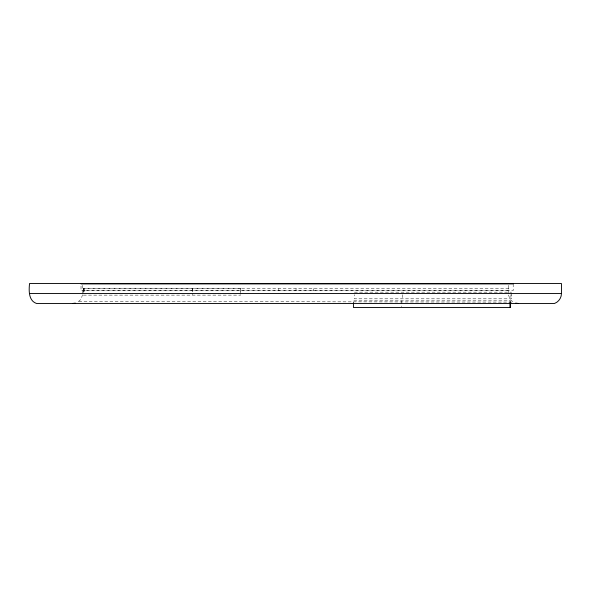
<?xml version="1.0" encoding="UTF-8"?>
<svg xmlns="http://www.w3.org/2000/svg" width="591" height="591" viewBox="0 0 591 591"><rect width="100%" height="100%" fill="white"/><g stroke="black" fill="none" stroke-linecap="round" stroke-linejoin="round"><path stroke-width="0.44" stroke-dasharray="2.96 2.22" d="M82.651 294.791L80.679 299.556L77.753 302.127M354.401 292.168L511.488 292.168M83.375 295.131L240.677 295.131M78.839 301.403L513.247 302.127L510.321 299.556L508.349 294.791M513.187 283.916L513.187 290.565L81.019 290.565L81.019 283.916M511.488 292.996L511.488 298.817L354.401 298.817L354.401 294.658M510.92 294.658L510.92 298.817M510.528 302.496L510.528 300.834L353.433 300.834L353.433 302.496M509.952 300.834L509.952 302.496M508.26 285.327L508.26 293.491M402.478 294.658L402.478 298.817M401.511 300.834L401.511 306.655M313.26 288.637L313.26 290.698M296.025 288.637L296.025 290.698M278.797 288.637L278.797 290.698M240.677 294.296L240.677 288.482L83.375 288.482L83.375 292.634M240.463 288.482L240.463 292.634M192.6 288.482L192.6 294.296M192.385 288.482L192.385 294.296M84.158 288.482L84.158 292.634M83.944 288.482L83.944 292.634M83.582 288.482L83.582 292.634M82.74 285.327L82.74 293.491M508.814 288.637L83.242 288.637L83.242 290.698L508.814 290.698L508.814 288.637"/><path stroke-width="0.89" d="M561.45 293.491C561.494 297.827 558.606 301.986 554.528 303.464L36.472 303.464C28.375 300.686 28.833 290.284 29.55 283.517L561.45 283.517L561.45 293.491L29.55 293.491M75.345 303.124L72.767 303.464M81.019 283.916L513.187 283.916M518.233 303.464L515.655 303.124M510.528 302.496L510.528 307.483L353.433 307.483L353.433 302.496M509.952 302.496L509.952 307.483"/></g></svg>
